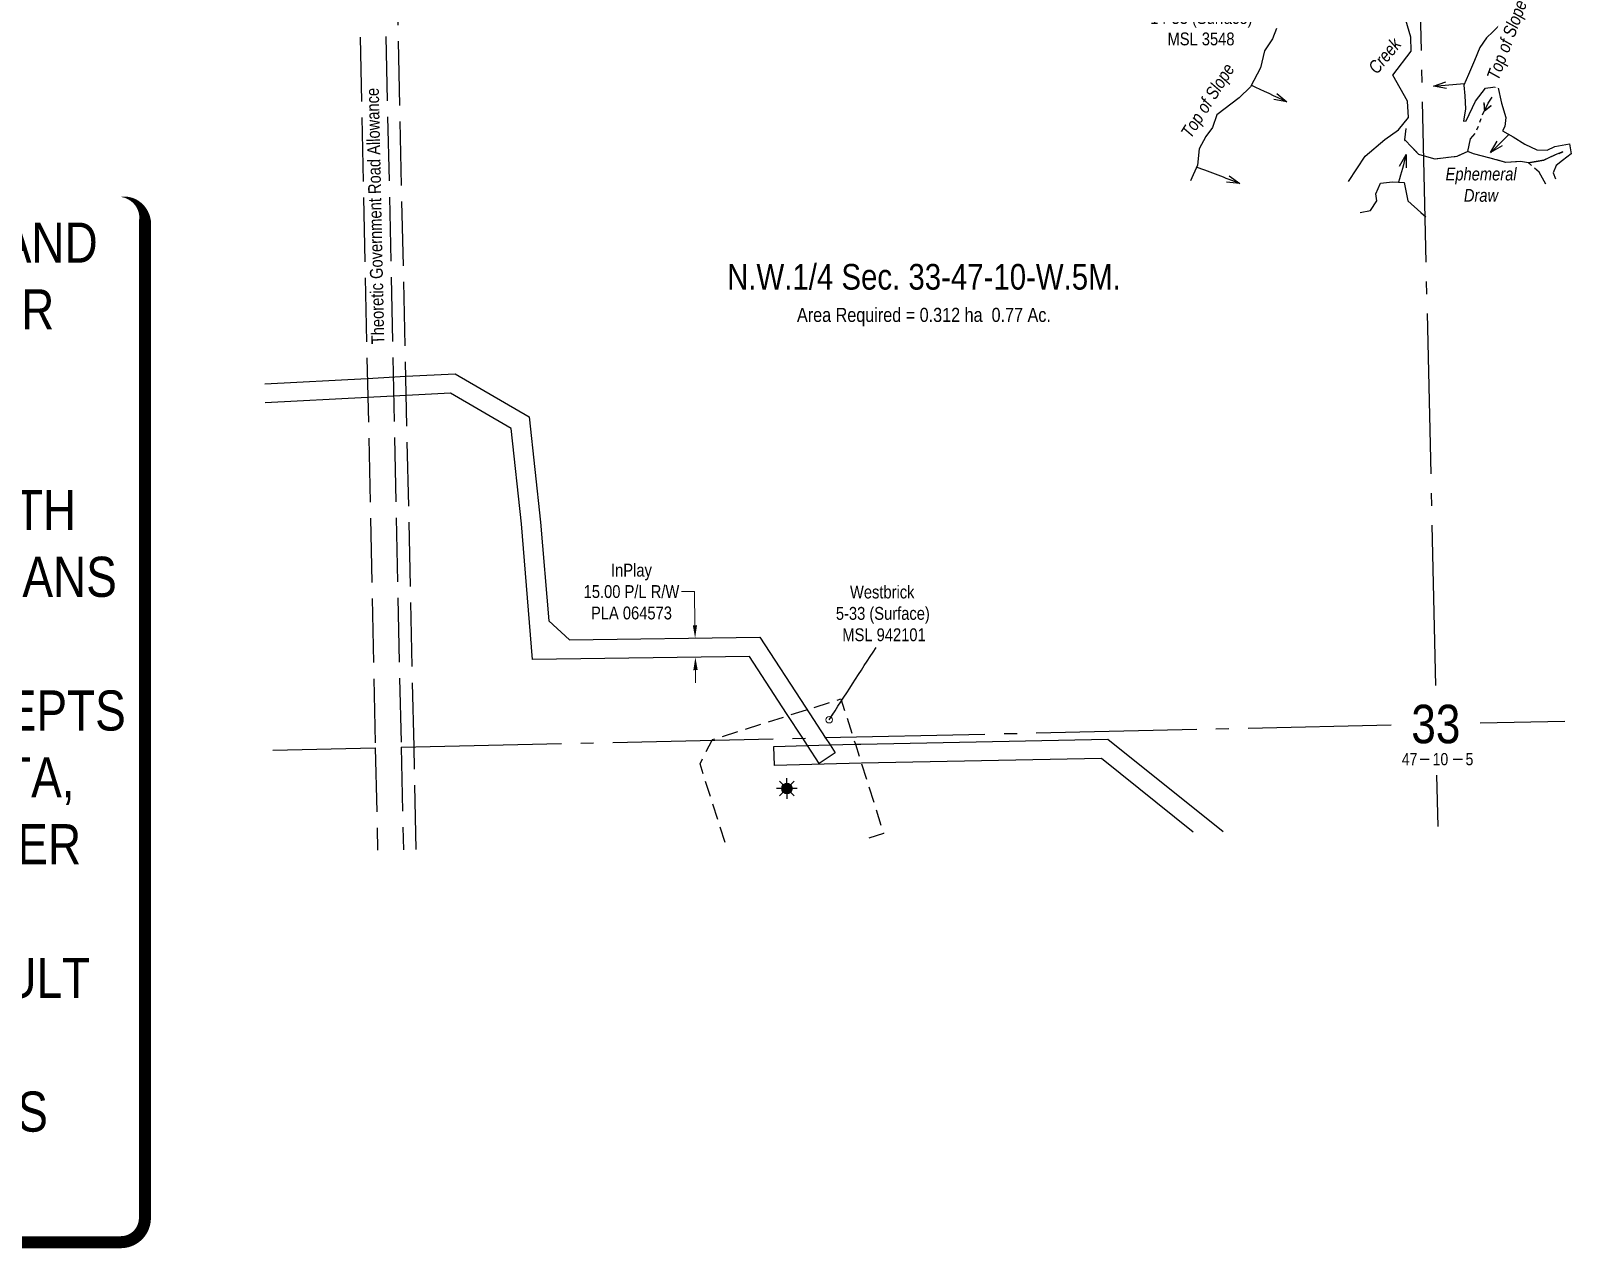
# Model space of a CAD drawing. Extents: x 601495 to 607119, y 5883555 to 5886722.
# Drawn here: x 605808 to 607008, y 5883941 to 5884890 of the extents above; entities that cross this region are included whole.
import ezdxf
from ezdxf.enums import TextEntityAlignment as Align

# ---------------------------------------------------------------- set-up
doc = ezdxf.new("R2010")
doc.units = 0
doc.header["$LTSCALE"] = 5
doc.header["$PDMODE"] = 34
doc.header["$PDSIZE"] = 0.03
for name, pattern in [('foc-ACCESSROAD', [3.75, 2.5, -1.25]), ('foc-QUARTERLINE', [33, 25, -3, 2, -3]), ('foc-TOPO-ephemeral', [6.25, 3.125, -0.625, 0.625, -0.625, 0.625, -0.625]), ('foc-UNSURVEYED', [12.5, 10, -2.5])]:
    doc.linetypes.add(name, pattern=pattern)
doc.layers.get('Defpoints').update_dxf_attribs({"color": 9})
for name, color, linetype in [('10', 1, 'Continuous'), ('9', 3, 'Continuous'), ('C-RW', 13, 'Continuous'), ('C-SYMBOL', 7, 'Continuous'), ('F-RW', 190, 'Continuous'), ('F-WS', 190, 'foc-ACCESSROAD'), ('F-WS-S', 8, 'Continuous'), ('L-AREAREQUIRED', 7, 'Continuous'), ('L-QSEC', 8, 'foc-QUARTERLINE'), ('L-ROAD-T', 7, 'Continuous'), ('L-SECLBL', 7, 'Continuous'), ('L-USEC', 7, 'foc-UNSURVEYED'), ('T-DRAW', 143, 'foc-TOPO-ephemeral'), ('T-SLOPE', 48, 'Continuous'), ('T-WATER', 160, 'Continuous'), ('T-WATER-T', 170, 'Continuous')]:
    doc.layers.add(name, color=color, linetype=linetype)
for name, color, linetype, lineweight in [('C-RW-T', 13, 'Continuous', 9), ('C-WS-T', 13, 'Continuous', 9), ('F-WS-T', 190, 'Continuous', 9), ('T-TEXT', 48, 'Continuous', 18)]:
    doc.layers.add(name, color=color, linetype=linetype, lineweight=lineweight)
doc.layers.add('DISCLAIMER', color=7, linetype='Continuous', plot=False)
doc.styles.add('100L', font='ARIALN.TTF', dxfattribs={"height": 11})
doc.styles.add('175L', font='ARIALN.TTF', dxfattribs={"height": 20})
doc.styles.add('80', font='ARIALN.TTF', dxfattribs={"height": 10})
doc.styles.add('80CG', font='ARIALN.TTF', dxfattribs={"height": 10})
doc.styles.add('80L', font='ARIALN.TTF', dxfattribs={"height": 10})
doc.styles.add('80LS', font='ARIALNI.TTF', dxfattribs={"height": 10})
doc.styles.add('foc-LtypeFont', font='ARIALN.TTF', dxfattribs={"height": 7.35})
doc.styles.add('SIMPLEX', font='ARIALN.TTF')
doc.linetypes.add('foc-TOPO-flowdirection-NOLINE', pattern='A,0,[">",foc-LtypeFont,S=0.3,R=0,X=0,Y=-0.945],-20,[">",foc-LtypeFont,S=0.3,R=0,X=0,Y=-0.945],0', length=20)
doc.dimstyles.new('Compass 5 000', dxfattribs={"dimscale": 5, "dimtxt": 9, "dimasz": 2, "dimexe": 0.2, "dimexo": 0.0625, "dimgap": 0.5, "dimtad": 0, "dimtih": 1, "dimtoh": 1, "dimzin": 0, "dimdsep": 46, "dimtxsty": '80CG', "dimcen": 0.1, "dimse1": 1, "dimse2": 1, "dimclrd": 256, "dimclrt": 256, "dimaunit": 1, "dimadec": 4, "dimazin": 0, "dimtfac": 0.06, "dimtofl": 0, "dimtmove": 0, "dimatfit": 1, "dimfxl": 0.2, "dimtolj": 1, "dimtzin": 0, "dimlwd": -1, "dimarcsym": 0})

# ---------------------------------------------------------------- blocks, each defined once
blk = doc.blocks.new('L-SECLBL')
at = {"layer": '9', "color": 7}
for p, q in [((-5.1, -27.8), (-12.3, -27.8)), ((20.7, -27.8), (13.5, -27.8))]:
    blk.add_line(p, q, dxfattribs=at)
at = {"layer": '10', "color": 2, "style": 'SIMPLEX'}
blk.add_attdef('SEC', text='', height=30, dxfattribs=at).set_placement((0, 0), align=Align.MIDDLE)
at = {"layer": '10', "color": 5, "style": '80L'}
blk.add_attdef('TWP', text='', height=9.5, dxfattribs=at).set_placement((-14.4, -27.4), align=Align.MIDDLE_RIGHT)
blk.add_attdef('RGE', text='', height=9.5, dxfattribs=at).set_placement((3.6, -27.4), align=Align.MIDDLE_CENTER)
blk.add_attdef('MER', text='', height=9.5, dxfattribs=at).set_placement((23.2, -27.4), align=Align.MIDDLE_LEFT)
blk = doc.blocks.new('GAS')
h = blk.add_hatch(color=255)
h.dxf.hatch_style = 1
edge = h.paths.add_edge_path()
edge.add_arc((0, 0), 0.9, 0, 360)
for p, q in [((-0.81, 0), (-1.62, 0)), ((-0.57, 0.57), (-1.14, 1.14)), ((0, 0.81), (0, 1.62)), ((0.57, 0.57), (1.14, 1.14)), ((1.62, 0), (0.81, 0)), ((-0.57, -0.57), (-1.14, -1.14)), ((0, -0.81), (0, -1.62)), ((1.14, -1.14), (0.57, -0.57))]:
    blk.add_line(p, q)
blk.add_circle((0, 0), 0.8)
blk = doc.blocks.new('*D408')
at = {"layer": 'C-RW-T', "transparency": 16777216}
for p, q in [((606325.1, 5884453), (606315.1, 5884453)), ((606325.4, 5884426.8), (606325.1, 5884453)), ((606325.9, 5884391.9), (606326, 5884381.9))]:
    blk.add_line(p, q, dxfattribs=at)
for points in [[(606327.1, 5884426.9), (606323.8, 5884426.8), (606325.6, 5884416.8)], [(606327.6, 5884391.9), (606324.2, 5884391.8), (606325.8, 5884401.9)]]:
    blk.add_solid(points, dxfattribs=at)
at = {"layer": 'Defpoints', "color": 0, "transparency": 16777216}
for p in [(606325.6, 5884416.8), (606330, 5884416.9), (606330.2, 5884401.9)]:
    blk.add_point(p, dxfattribs=at)
at = {"layer": 'C-RW-T', "transparency": 16777216, "insert": (606276, 5884453), "char_height": 10, "attachment_point": 5, "style": '80CG', "bg_fill": 3, "box_fill_scale": 1.1, "bg_fill_color": 256, "bg_fill_true_color": 13158600, "bg_fill_transparency": 0}
blk.add_mtext('\\A1;InPlay\\P15.00 P/L R/W\\PPLA 064573', dxfattribs=at)
blk = doc.blocks.new('tdraw')
at = {"layer": 'T-DRAW', "linetype": 'ByBlock'}
h = blk.add_hatch(color=256, dxfattribs=at)
h.dxf.hatch_style = 1
h.paths.add_polyline_path([(4.2, 3.2), (0, 0), (5.1, -1.5), (5.3, -2.9), (-1.1, -0.8), (-1.3, 0.4), (4, 4.5)])
blk = doc.blocks.new('Disclaimer_Legal')
at = {"layer": 'DISCLAIMER', "color": 254, "flags": 128}
blk.add_lwpolyline([(-3612.9, -1104.6, 37.5, 37.5, 0), (4096.1, -1104.6, 37.5, 37.5, 0.414214), (4171.1, -1029.6, 37.5, 37.5, 0), (4171.1, 2078.7, 37.5, 0, 0.414214), (4096.1, 2153.7, 0, 0, 0), (-3612.9, 2153.7, 0, 0, 0.414214), (-3687.9, 2078.7, 0, 0, 0), (-3687.9, -1029.6, 0, 37.5, 0.414214)], format="xyseb", close=True, dxfattribs=at)
at = {"layer": 'DISCLAIMER', "color": 254, "insert": (241.6, 533.9), "char_height": 125, "width": 7717.568, "attachment_point": 5, "style": '80'}
blk.add_mtext('NOTICE TO THE CORPORATION, PERSON &/OR PERSONS REGARDING THIS COMPUTER AIDED DESIGN AND DRAFTING (CADD) FILES. ACCEPTANCE OF THE CADD DATA IS BASED ON THE FOLLOWING DISCLAIMER WHICH COVERS ALL CADD DATA RECIEVED FROM COMPASS GEOMATICS LTD.\\P{\\fArial Narrow|b1|i0|c0|p34;DISCLAIMER}\\PCOMPASS GEOMATICS LTD. MAKES NO REPRESENTATION OR WARRANTIES, EXPRESS OR IMPLIED, WITH RESPECT TO THE REUSE OF THE DATA PROVIDED HEREWITH, REGARDLESS OF ITS FORMAT OR THE MEANS OF ITS TRANSMISSION. THERE IS NO GUARANTEE OR REPRESENTATION TO THE USER AS TO THE ACCURACY, CURRENCY, SUITABILITY OR RELIABILITY OF THIS DATA FOR ANY PURPOSE. THE USER ACCEPTS THE DATA "AS IS", AND ASSUMES ALL RISKS ASSOCIATED WITH ITS USE. BY ACCEPTANCE OF THIS DATA, THE USER AGREES NOT TO TRANSMIT THIS DATA OR PROVIDE ACCESS OR ANY PART OF IT TO ANOTHER PARTY UNLESS THE USER SHALL INCLUDE WITH THE DATA A COPY OF THIS DISCLAIMER. COMPASS GEOMATICS LTD. ASSUMES NO RESPONSIBILITY FOR ACTUAL OR CONSEQUENTIAL DAMAGE AS A RESULT OF ANY USER\'S RELIANCE ON THIS DATA. THIS CADD FILE IS FOR ILLUSTRATION PURPOSES ONLY.\\PIF YOU REQUIRE MORE ACCURATE INFORMATION, PLEASE CONTACT DARCI ANGLEHART AT COMPASS GEOMATICS LTD. VIA EMAIL: darci.anglehart@compassgeomatics.ca OR CELL: 506-961-7292', dxfattribs=at)

msp = doc.modelspace()

# ---------------------------------------------------------------- linework, layer by layer
at = {"layer": 'C-RW'}
msp.add_lwpolyline([(605990.25, 5884615.044), (606070.097, 5884619.229), (606100.232, 5884620.808), (606138.61, 5884622.819), (606196.293, 5884589.287), (606205.238, 5884507.247), (606211.523, 5884430.205), (606227.732, 5884415.474), (606376.093, 5884417.547), (606411.555, 5884363.037), (606427.038, 5884339.233), (606430.706, 5884333.601), (606434.772, 5884327.351), (606422.206, 5884319.174), (606413.119, 5884333.143), (606409.409, 5884338.839), (606396.888, 5884358.09), (606368.036, 5884402.441), (606198.939, 5884400.079), (606190.312, 5884505.824), (606182.211, 5884580.131), (606134.919, 5884607.624), (606100.562, 5884605.821), (606070.427, 5884604.24), (605990.582, 5884600.051)], dxfattribs=at)
at = {"layer": 'F-RW'}
msp.add_lwpolyline([(606713.581, 5884265.668), (606642.087, 5884323.019), (606455.162, 5884319.234), (606387.352, 5884317.466), (606386.969, 5884332.46), (606413.119, 5884333.142), (606430.706, 5884333.601), (606450.436, 5884334.116), (606454.818, 5884334.23), (606647.218, 5884338.129), (606736.911, 5884266.189)], dxfattribs=at)
at = {"layer": 'F-WS', "flags": 128}
msp.add_lwpolyline([(606348.883, 5884257.514), (606329.412, 5884318.921), (606338.925, 5884337.265), (606339.176, 5884337.757), (606397.994, 5884356.389), (606412.823, 5884361.087), (606439.235, 5884369.454), (606448.658, 5884339.716), (606450.436, 5884334.116), (606455.16, 5884319.231), (606472.454, 5884264.641), (606457.635, 5884259.946)], dxfattribs=at)
at = {"layer": 'L-QSEC'}
for p, q in [((606902.671, 5884379.88), (606885.086, 5885153.301)), ((606096.544, 5884331.86), (606867.948, 5884349.107)), ((606937.185, 5884350.655), (607003.288, 5884352.133)), ((605996.57, 5884329.582), (606076.441, 5884331.411)), ((606904.454, 5884269.935), (606903.566, 5884309.911))]:
    msp.add_line(p, q, dxfattribs=at)
at = {"layer": 'L-USEC'}
for p, q in [((606059.252, 5885135.006), (606076.441, 5884331.411)), ((606079.359, 5885135.451), (606096.544, 5884331.854)), ((606106.596, 5884332.085), (606088.884, 5885135.662)), ((606076.441, 5884331.411), (606078.203, 5884251.462)), ((606096.544, 5884331.854), (606098.306, 5884251.912)), ((606108.358, 5884252.137), (606106.596, 5884332.085))]:
    msp.add_line(p, q, dxfattribs=at)
at = {"layer": 'T-DRAW', "flags": 128}
for points in [[(606927.633, 5884796.129), (606929.668, 5884805.953), (606933.771, 5884810.536), (606938.99, 5884824.25), (606943.42, 5884833.678), (606947.491, 5884839.909)], [(606988.506, 5884770.5), (606983.116, 5884779.897), (606974.931, 5884787.215), (606968.668, 5884788.211), (606957.232, 5884787.531), (606945.003, 5884790.786), (606932.132, 5884794.072), (606927.638, 5884796.111), (606918.938, 5884792.045), (606910.397, 5884791.172), (606902.114, 5884790.081), (606889.387, 5884793.776), (606878.403, 5884805.054), (606879.658, 5884814.017)], [(606974.94, 5884787.218), (606986.748, 5884789.283), (606995.645, 5884793.371), (607001.611, 5884795.66)]]:
    msp.add_lwpolyline(points, dxfattribs=at)
at = {"layer": 'T-DRAW', "linetype": 'foc-TOPO-flowdirection-NOLINE', "flags": 128}
msp.add_lwpolyline([(607001.611, 5884795.66), (606995.645, 5884793.371), (606986.748, 5884789.283), (606974.94, 5884787.218), (606968.668, 5884788.211), (606957.232, 5884787.531), (606945.003, 5884790.786), (606932.132, 5884794.072), (606927.638, 5884796.111), (606918.938, 5884792.045), (606910.397, 5884791.172), (606902.114, 5884790.081), (606889.387, 5884793.776), (606878.403, 5884805.054), (606879.658, 5884814.017)], dxfattribs=at)
at = {"layer": 'T-SLOPE', "flags": 128}
for points in [[(606778.601, 5884891.818), (606775.541, 5884883.737), (606769.209, 5884874.588), (606766.035, 5884861.323), (606758.235, 5884846.474), (606749.393, 5884837.876), (606732.115, 5884824.683), (606728.743, 5884814.759), (606723.542, 5884807.804), (606718.419, 5884798.024), (606716.873, 5884785.28), (606711.595, 5884773.102)], [(606953.924, 5884896.013), (606947.077, 5884889.316), (606942.122, 5884884.463), (606936.895, 5884877.034), (606932.746, 5884867.058), (606928.025, 5884856.106), (606924.416, 5884847.786), (606925.302, 5884839.515), (606925.67, 5884829.352), (606924.153, 5884819.544), (606926.187, 5884819.786), (606933.535, 5884835.168), (606941.468, 5884845.431), (606951.04, 5884846.606), (606953.959, 5884833.58), (606957.118, 5884822.54), (606956.427, 5884815.441), (606954.723, 5884812.054), (606962.914, 5884807.484), (606971.899, 5884801.697), (606981.341, 5884797.312), (606989.357, 5884797.039), (606995.393, 5884799.945), (607006.883, 5884801.962), (607008.135, 5884794.175), (607001.402, 5884789.033), (606996.468, 5884785.054), (606994.063, 5884779.47), (606995.982, 5884774.759)], [(606843.604, 5884748.531), (606851.679, 5884750.152), (606856.756, 5884757.493), (606856.06, 5884762.976), (606859.572, 5884771.301), (606868.809, 5884772.312), (606877.986, 5884771.828), (606880.825, 5884757.595), (606891.064, 5884748.544), (606894.774, 5884745.085)]]:
    msp.add_lwpolyline(points, dxfattribs=at)
at = {"layer": 'T-WATER', "linetype": 'foc-TOPO-flowdirection-NOLINE', "flags": 128}
msp.add_lwpolyline([(606834.515, 5884772.58), (606847.649, 5884792.505), (606862.916, 5884805.283), (606873.473, 5884812.911), (606881.358, 5884822.386), (606880.604, 5884835.196), (606869.245, 5884855.515), (606883.533, 5884874.318), (606883.262, 5884885.055), (606876.766, 5884907.304), (606878.408, 5884923.193), (606887.671, 5884938.527), (606911.021, 5884950.455), (606903.924, 5884964.615), (606897.152, 5884975.926), (606897.956, 5885017.026), (606946.275, 5885072.908), (606937.519, 5885089.776), (606933.577, 5885107.417), (606934.196, 5885117.857), (606903.482, 5885119.27), (606896.451, 5885129.371), (606896.161, 5885151.433), (606889.136, 5885166.498), (606877.47, 5885191.553), (606867.985, 5885198.631), (606853.255, 5885202.97), (606840.678, 5885210.622), (606824.568, 5885224.689)], dxfattribs=at)
at = {"layer": 'T-WATER', "flags": 128}
msp.add_lwpolyline([(606834.515, 5884772.58), (606847.649, 5884792.505), (606862.916, 5884805.283), (606873.473, 5884812.911), (606881.358, 5884822.386), (606880.604, 5884835.196), (606869.245, 5884855.515), (606883.533, 5884874.318), (606883.262, 5884885.055), (606876.766, 5884907.304)], dxfattribs=at)

# ---------------------------------------------------------------- block references
at = {"layer": 'DISCLAIMER', "xscale": 0.25, "yscale": 0.25, "zscale": 0.25}
msp.add_blockref('Disclaimer_Legal', (604854.154, 5884222.205), dxfattribs=at)
at = {"layer": 'F-WS-S', "xscale": 4.997984999999938, "yscale": 4.997984999999938, "zscale": 4.997984999999938}
msp.add_blockref('GAS', (606397.101, 5884299.574), dxfattribs=at)
at = {"layer": 'L-SECLBL', "xscale": 0.9995969999999915, "yscale": 0.9995969999999915, "zscale": 0.9995969999999915}
msp.add_blockref('L-SECLBL', (606902.678, 5884349.883), dxfattribs=at).add_auto_attribs({'SEC': '33', 'TWP': '47', 'RGE': '10', 'MER': '5'})
at = {"layer": 'T-DRAW', "rotation": 56.7322081354392}
msp.add_blockref('tdraw', (606941.179, 5884828.737), dxfattribs=at)

# ---------------------------------------------------------------- texts
at = {"layer": 'C-SYMBOL', "color": 3, "style": '175L'}
msp.add_text('N.W.1/4 Sec. 33-47-10-W.5M.', height=19.99202, dxfattribs=at).set_placement((606503.87, 5884682.378), align=Align.BOTTOM_CENTER)
at = {"layer": 'C-WS-T', "insert": (606679.558, 5884922.069), "char_height": 9.99597, "attachment_point": 1, "style": '80L'}
msp.add_mtext_dynamic_manual_height_columns('\\A1;\\pi24.16389;InPlay\\P\\pi0.66381;14-33 (Surface)\\P\\pi14.06564;MSL 3548', width=78.96344, gutter_width=49.98, heights=[0], dxfattribs=at)
at = {"layer": 'F-WS-T', "insert": (606434.979, 5884457.737), "char_height": 9.99597, "attachment_point": 1, "style": '80L'}
msp.add_mtext_dynamic_manual_height_columns('\\pi11.26321,t121.21888;Westbrick\\P\\pi0.27855,t110.23422;5-33 (Surface)\\P\\pi5.31404,t115.26971;MSL 942101', width=72.59491, gutter_width=49.98, heights=[0], dxfattribs=at)
at = {"layer": 'L-AREAREQUIRED', "color": 5, "style": '100L'}
msp.add_text('Area Required = 0.312 ha  0.77 Ac.', height=10.99561, dxfattribs=at).set_placement((606503.87, 5884659.887), align=Align.BOTTOM_CENTER)
at = {"layer": 'T-WATER-T', "insert": (606849.165, 5884862.047), "char_height": 9.9916, "attachment_point": 1, "rotation": 50.28718, "style": '80L'}
msp.add_mtext_dynamic_manual_height_columns('{\\fArial Narrow|b0|i1|c0|p34;Creek}', width=31.23337, gutter_width=49.98, heights=[0], dxfattribs=at)
at = {"layer": 'T-WATER-T', "insert": (606909.94, 5884783.472), "char_height": 9.9916, "attachment_point": 1, "style": '80L'}
msp.add_mtext_dynamic_manual_height_columns('\\pi0.32599;{\\fArial Narrow|b0|i1|c0|p34;Ephemeral\\P\\pi14.58072;Draw}', width=55.93293, gutter_width=49.98, heights=[0], dxfattribs=at)

# ---------------------------------------------------------------- leaders
at = {"layer": 'F-WS-T', "path_type": 1}
msp.add_leader([(606430.056, 5884353.166), (606466.538, 5884409.433)], dimstyle='Compass 5 000', override={"dimasz": 1, "dimgap": 0.5, "dimtad": 0, "dimldrblk": 'DotBlank'}, dxfattribs=at)
at = {"layer": 'T-SLOPE', "path_type": 1}
for points in [[(606786.688, 5884834.634), (606758.841, 5884847.629)], [(606900.821, 5884846.989), (606924.902, 5884848.907)], [(606945.313, 5884795.116), (606959.626, 5884809.318)], [(606945.313, 5884795.116), (606959.626, 5884809.318)], [(606879.634, 5884793.645), (606873.623, 5884772.058)], [(606749.978, 5884771.091), (606716.268, 5884783.884)]]:
    msp.add_leader(points, dimstyle='Compass 5 000', override={"dimldrblk": 'Open30'}, dxfattribs=at)

# ---------------------------------------------------------------- next in the draw order: texts
at = {"layer": 'L-ROAD-T', "insert": (606071.312, 5884745.545), "char_height": 9.99597, "width": 201.31432, "attachment_point": 2, "rotation": 91.240896, "style": '80L', "bg_fill": 3, "box_fill_scale": 1.15, "bg_fill_color": 256, "bg_fill_true_color": 256, "bg_fill_transparency": 0}
msp.add_mtext('Theoretic Government Road Allowance', dxfattribs=at)
at = {"layer": 'T-TEXT', "char_height": 9.99601, "width": 64.75356, "attachment_point": 2, "style": '80LS', "bg_fill": 2}
for insert, rotation in [((606953.29, 5884884.681), 69.64821), ((606720.633, 5884838.33), 57.873701)]:
    msp.add_mtext('Top of Slope', dxfattribs=dict(at, insert=insert, rotation=rotation))

# ---------------------------------------------------------------- next in the draw order: dimensions: what is measured, and where the dimension line sits
at = {"layer": 'C-RW-T'}
dim = msp.add_linear_dim(base=(606325.561, 5884416.841), p1=(606330.227, 5884401.913), p2=(606330.018, 5884416.903), angle=90.800464, text='InPlay\\P15.00 P/L R/W\\PPLA 064573', dimstyle='Compass 5 000', override={"dimtfill": 1}, dxfattribs=at)
dim.commit()
dim.dimension.update_dxf_attribs({"geometry": '*D408', "text_midpoint": (606275.97, 5884452.994), "dimtype": 161})

doc.saveas('drawing.dxf')
